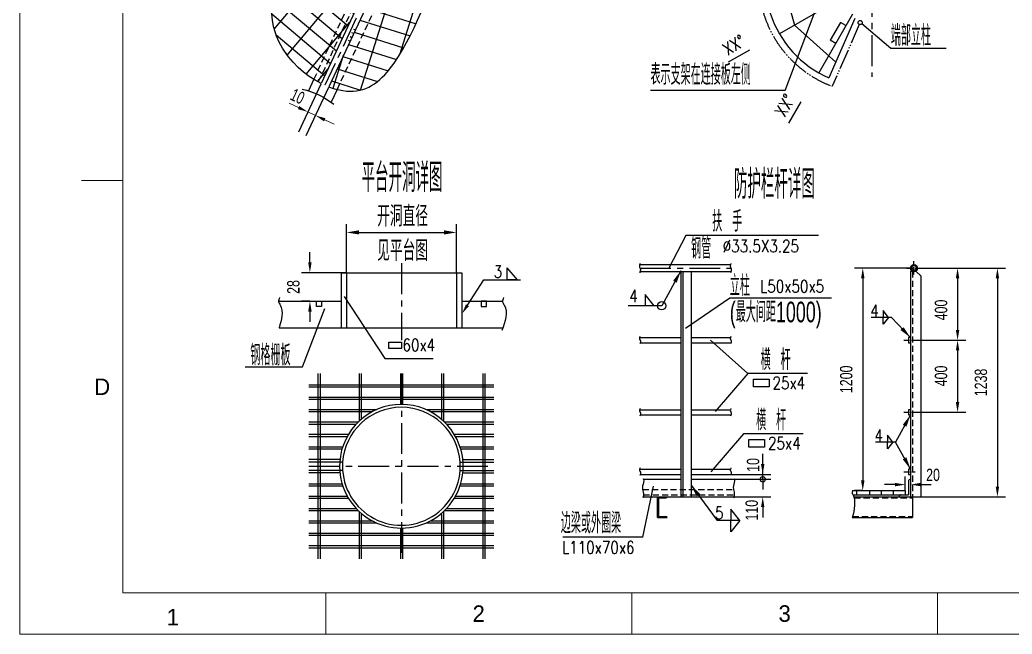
# Model space of a CAD drawing. Extents: x 148 to 221443, y -36682 to 6758.
# Drawn here: x 206593 to 211410, y -23768 to -20788 of the extents above; entities that cross this region are included whole.
import ezdxf
from ezdxf.enums import TextEntityAlignment as Align

# ---------------------------------------------------------------- set-up
doc = ezdxf.new("R2010")
doc.units = 0
doc.header["$LTSCALE"] = 10
doc.header["$MEASUREMENT"] = 0
for name, pattern in [('CENTERX2', [4, 2.5, -0.5, 0.5, -0.5]), ('HIDDENX2', [0.75, 0.5, -0.25]), ('PHANTOM', [2.5, 1.25, -0.25, 0.25, -0.25, 0.25, -0.25]), ('PHANTOMS6', [13.6, 10, -0.8, 0.6, -0.8, 0.6, -0.8])]:
    doc.linetypes.add(name, pattern=pattern)
for name, color, linetype in [('2', 4, 'Continuous'), ('6', 4, 'PHANTOM'), ('CENTER', 1, 'CENTERX2'), ('HIDDEN', 7, 'HIDDENX2'), ('RED', 7, 'Continuous'), ('WB-FS', 6, 'Continuous'), ('WHITE', 7, 'Continuous')]:
    doc.layers.add(name, color=color, linetype=linetype)
doc.layers.add('2（细实线）', color=3, linetype='Continuous', lineweight=20)
doc.layers.add('图框层', color=7, linetype='Continuous', lineweight=15)
doc.styles.add('BIG', font='bsfb.shx', dxfattribs={"width": 0.7, "bigfont": 'bsf.shx'})
doc.styles.add('DHZ', font='ascii.shx', dxfattribs={"width": 0.65, "height": 5, "bigfont": 'lytxt.shx'})
doc.styles.add('HZ', font='ROMS.SHX', dxfattribs={"width": 0.75, "bigfont": 'GBCBIG.SHX'})
doc.styles.get("Standard").update_dxf_attribs({"font": 'wison_e.shx', "width": 0.75, "bigfont": 'wison_c.shx'})
doc.styles.add('XW', font='ROMANS.shx', dxfattribs={"width": 0.85})
doc.dimstyles.new('DIM1', dxfattribs={"dimscale": 20, "dimtxt": 3, "dimasz": 2.5, "dimexe": 2, "dimexo": 0, "dimgap": 1, "dimtad": 0, "dimdec": 0, "dimzin": 0, "dimdsep": 46, "dimtxsty": 'Standard', "dimcen": 2, "dimclrd": 3, "dimclre": 3, "dimclrt": 3, "dimadec": 0, "dimazin": 0, "dimtfac": 0.666667, "dimtdec": 0, "dimtofl": 0, "dimtmove": 2, "dimatfit": 1, "dimfxl": 2, "dimtvp": 1.333333, "dimtolj": 1, "dimtzin": 0, "dimarcsym": 0})
doc.dimstyles.new('S-1', dxfattribs={"dimtxt": 3, "dimasz": 2.5, "dimexe": 1.25, "dimexo": 0, "dimgap": 1, "dimtad": 1, "dimdec": 0, "dimdsep": 46, "dimtxsty": 'BIG', "dimcen": 0, "dimclrd": 3, "dimclre": 3, "dimclrt": 3, "dimadec": 0, "dimazin": 2, "dimtfac": 1, "dimtdec": 0, "dimtmove": 2, "dimatfit": 3, "dimfxl": 1.25, "dimarcsym": 1})

# ---------------------------------------------------------------- blocks, each defined once
blk = doc.blocks.new('*D1784')
at = {"color": 3, "linetype": 'Continuous', "lineweight": -2}
for p, q in [((208001.1, -21965), (208001.1, -21915)), ((208178.9, -22015), (207961.1, -22015)), ((208001.1, -22153.1), (207961.1, -22153.1)), ((208001.1, -22203.1), (208001.1, -22253.1))]:
    blk.add_line(p, q, dxfattribs=at)
at = {"color": 3}
for points in [[(207992.8, -21965), (208009.5, -21965), (208001.1, -22015)], [(208009.5, -22203.1), (207992.8, -22203.1), (208001.1, -22153.1)]]:
    blk.add_solid(points, dxfattribs=at)
at = {"layer": 'Defpoints', "color": 0}
for p in [(208178.9, -22015), (208001.1, -22153.1), (208001.1, -22153.1)]:
    blk.add_point(p, dxfattribs=at)
at = {"color": 3, "insert": (207921.1, -22084.1), "char_height": 60, "attachment_point": 5, "rotation": 90}
blk.add_mtext('\\A1;28', dxfattribs=at)
blk = doc.blocks.new('*D1862')
at = {"color": 3, "lineweight": -2}
for p, q in [((210950.2, -21992.2), (211185, -21992.2)), ((211145, -22042.2), (211145, -22292.2)), ((210939.3, -22342.2), (211185, -22342.2))]:
    blk.add_line(p, q, dxfattribs=at)
at = {"color": 3}
for points in [[(211153.3, -22042.2), (211136.7, -22042.2), (211145, -21992.2)], [(211136.7, -22292.2), (211153.3, -22292.2), (211145, -22342.2)]]:
    blk.add_solid(points, dxfattribs=at)
at = {"layer": 'Defpoints', "color": 0}
for p in [(210950.2, -21992.2), (210939.3, -22342.2), (211145, -22342.2)]:
    blk.add_point(p, dxfattribs=at)
at = {"color": 3, "insert": (211065, -22195.7), "char_height": 60, "attachment_point": 5, "rotation": 90}
blk.add_mtext('\\A1;400', dxfattribs=at)
blk = doc.blocks.new('*D1863')
at = {"color": 3, "lineweight": -2}
for p, q in [((210935.1, -21992.2), (210644.8, -21992.2)), ((210684.8, -22042.2), (210684.8, -23022.2)), ((210684.8, -23072.2), (210644.8, -23072.2))]:
    blk.add_line(p, q, dxfattribs=at)
at = {"color": 3}
for points in [[(210693.1, -22042.2), (210676.5, -22042.2), (210684.8, -21992.2)], [(210676.5, -23022.2), (210693.1, -23022.2), (210684.8, -23072.2)]]:
    blk.add_solid(points, dxfattribs=at)
at = {"layer": 'Defpoints', "color": 0}
for p in [(210935.1, -21992.2), (210684.8, -23072.2), (210684.8, -23072.2)]:
    blk.add_point(p, dxfattribs=at)
at = {"color": 3, "insert": (210604.8, -22532.2), "char_height": 60, "attachment_point": 5, "rotation": 90}
blk.add_mtext('\\A1;1200', dxfattribs=at)
blk = doc.blocks.new('*D1864')
at = {"color": 3, "lineweight": -2}
for p, q in [((210939.3, -22342.2), (211185, -22342.2)), ((211145, -22392.2), (211145, -22642.2)), ((210939.3, -22692.2), (211185, -22692.2))]:
    blk.add_line(p, q, dxfattribs=at)
at = {"color": 3}
for points in [[(211153.3, -22392.2), (211136.7, -22392.2), (211145, -22342.2)], [(211136.7, -22642.2), (211153.3, -22642.2), (211145, -22692.2)]]:
    blk.add_solid(points, dxfattribs=at)
at = {"layer": 'Defpoints', "color": 0}
for p in [(210939.3, -22342.2), (210939.3, -22692.2), (211145, -22692.2)]:
    blk.add_point(p, dxfattribs=at)
at = {"color": 3, "insert": (211064.9, -22515.8), "char_height": 60, "attachment_point": 5, "rotation": 90}
blk.add_mtext('\\A1;400', dxfattribs=at)
blk = doc.blocks.new('_DotSmall')
at = {"layer": 'WHITE', "color": 0, "const_width": 0.5}
blk.add_lwpolyline([(-0.0625, 0, 1), (0.0625, 0, 1)], format="xyb", close=True, dxfattribs=at)
blk = doc.blocks.new('*D1865')
at = {"color": 3, "linetype": 'Continuous', "lineweight": -2}
for p, q in [((210199.2, -23017.2), (210199.2, -22967.2)), ((210061.3, -23017.2), (210239.2, -23017.2)), ((210059.6, -23102.2), (210239.2, -23102.2)), ((210199.2, -23152.2), (210199.2, -23202.2))]:
    blk.add_line(p, q, dxfattribs=at)
at = {"color": 3}
blk.add_solid([(210207.5, -23152.2), (210190.9, -23152.2), (210199.2, -23102.2)], dxfattribs=at)
at = {"layer": 'Defpoints', "color": 0}
for p in [(210061.3, -23017.2), (210059.6, -23102.2), (210199.2, -23102.2)]:
    blk.add_point(p, dxfattribs=at)
at = {"color": 3, "lineweight": -2, "xscale": 50, "yscale": 50, "zscale": 50, "rotation": 270}
blk.add_blockref('_DotSmall', (210199.2, -23017.2), dxfattribs=at)
at = {"color": 3, "insert": (210146.1, -23167.2), "char_height": 60, "attachment_point": 5, "rotation": 90}
blk.add_mtext('\\A1;110', dxfattribs=at)
blk = doc.blocks.new('*D1866')
at = {"color": 3, "linetype": 'Continuous', "lineweight": -2}
for p, q in [((210891, -23072.2), (210891, -23002.9)), ((210916.6, -22998.9), (210916.6, -23082.9)), ((210841, -23042.9), (210791, -23042.9)), ((210966.6, -23042.9), (211016.6, -23042.9))]:
    blk.add_line(p, q, dxfattribs=at)
at = {"color": 3}
for points in [[(210841, -23051.2), (210841, -23034.5), (210891, -23042.9)], [(210966.6, -23034.5), (210966.6, -23051.2), (210916.6, -23042.9)]]:
    blk.add_solid(points, dxfattribs=at)
at = {"layer": 'Defpoints', "color": 0}
for p in [(210916.6, -22998.9), (210891, -23072.2), (210916.6, -23042.9)]:
    blk.add_point(p, dxfattribs=at)
at = {"color": 3, "insert": (211025.9, -22996), "char_height": 60, "attachment_point": 5}
blk.add_mtext('\\A1;20', dxfattribs=at)
blk = doc.blocks.new('*D1867')
at = {"color": 3, "linetype": 'Continuous', "lineweight": -2}
for p, q in [((210199.2, -22943.1), (210199.2, -22893.1)), ((210045.3, -22993.1), (210239.2, -22993.1)), ((210061.3, -23017.2), (210239.2, -23017.2)), ((210199.2, -23017.2), (210199.2, -23067.2))]:
    blk.add_line(p, q, dxfattribs=at)
at = {"color": 3}
blk.add_solid([(210190.9, -22943.1), (210207.5, -22943.1), (210199.2, -22993.1)], dxfattribs=at)
at = {"layer": 'Defpoints', "color": 0}
for p in [(210045.3, -22993.1), (210061.3, -23017.2), (210199.2, -22993.1)]:
    blk.add_point(p, dxfattribs=at)
at = {"color": 3, "lineweight": -2, "xscale": 50, "yscale": 50, "zscale": 50, "rotation": 90}
blk.add_blockref('_DotSmall', (210199.2, -23017.2), dxfattribs=at)
at = {"color": 3, "insert": (210152.6, -22947.5), "char_height": 60, "attachment_point": 5, "rotation": 90}
blk.add_mtext('\\A1;10', dxfattribs=at)
blk = doc.blocks.new('*D1874')
at = {"color": 3, "linetype": 'Continuous', "lineweight": -2}
for p, q in [((211145, -21992.2), (211378.4, -21992.2)), ((211338.4, -22042.2), (211338.4, -23052.2)), ((210966.6, -23102.2), (211378.4, -23102.2))]:
    blk.add_line(p, q, dxfattribs=at)
at = {"color": 3}
for points in [[(211346.7, -22042.2), (211330.1, -22042.2), (211338.4, -21992.2)], [(211330.1, -23052.2), (211346.7, -23052.2), (211338.4, -23102.2)]]:
    blk.add_solid(points, dxfattribs=at)
at = {"layer": 'Defpoints', "color": 0}
for p in [(211145, -21992.2), (210966.6, -23102.2), (211338.4, -23102.2)]:
    blk.add_point(p, dxfattribs=at)
at = {"color": 3, "insert": (211258.4, -22547.2), "char_height": 60, "attachment_point": 5, "rotation": 90}
blk.add_mtext('\\A1;1238', dxfattribs=at)
blk = doc.blocks.new('1.25A2')
blk.add_line((14585.48, 8973.89), (14595.48, 8973.89))
at = {"layer": '图框层', "ltscale": 10}
for p, q in [((14570.48, 8863.89), (14570.48, 9283.89)), ((14570.48, 9283.89), (14570.48, 8863.89)), ((14570.48, 9283.89), (14570.48, 8863.89)), ((14595.48, 8873.89), (14595.48, 9273.89)), ((15302.98, 8873.89), (14595.48, 8873.89)), ((14644.73, 8873.89), (14644.73, 8863.89)), ((14718.98, 8873.89), (14718.98, 8863.89)), ((14793.23, 8873.89), (14793.23, 8863.89)), ((15312.98, 8863.89), (14570.48, 8863.89))]:
    blk.add_line(p, q, dxfattribs=at)
at = {"style": 'HZ'}
for s, p in [('D', (14590.48, 8923.89)), ('2', (14681.86, 8868.89)), ('3', (14756.11, 8868.89)), ('1', (14607.61, 8868.01))]:
    blk.add_text(s, height=4, dxfattribs=at).set_placement(p, align=Align.MIDDLE)
blk = doc.blocks.new('*D29')
at = {"layer": '2（细实线）', "color": 3, "lineweight": -2}
for p, q in [((21069.56, 8263.46), (21067.29, 8264.52)), ((21071.82, 8262.41), (21072.35, 8263.54)), ((21071.82, 8262.41), (21073.64, 8261.56)), ((21073.64, 8261.56), (21074.17, 8262.69)), ((21075.9, 8260.5), (21078.17, 8259.44))]:
    blk.add_line(p, q, dxfattribs=at)
at = {"layer": '2（细实线）', "color": 3}
for points in [[(21069.38, 8263.09), (21069.74, 8263.84), (21071.82, 8262.41)], [(21076.08, 8260.88), (21075.73, 8260.12), (21073.64, 8261.56)]]:
    blk.add_solid(points, dxfattribs=at)
at = {"layer": 'Defpoints', "color": 0}
for p in [(21071.82, 8262.41), (21073.64, 8261.56), (21073.64, 8261.56)]:
    blk.add_point(p, dxfattribs=at)
at = {"layer": '2（细实线）', "color": 3, "insert": (21069.3, 8266.19), "char_height": 3, "attachment_point": 5, "rotation": 334.9694, "style": 'BIG'}
blk.add_mtext('10', dxfattribs=at)
blk = doc.blocks.new('4444')
at = {"layer": '2（细实线）', "lineweight": -3}
for points in [[(19975.23, 8295.12), (19975.32, 8294.82), (19975.29, 8294.74), (19975.29, 8293.52), (19975.29, 8292.93), (19975.23, 8292.51), (19975.21, 8292.17), (19975.18, 8291.79), (19975.1, 8291.41), (19975.01, 8291.07), (19974.88, 8290.78), (19974.77, 8290.48), (19974.6, 8290.19)], [(19976.08, 8294.95), (19976.14, 8294.4), (19976.22, 8292.8), (19976.19, 8293.1), (19977.23, 8293.31), (19977.12, 8293.31), (19977.26, 8294.87), (19977.29, 8294.7), (19976.16, 8294.49)], [(19979.92, 8294.53), (19979.92, 8294.19), (19979.92, 8293.98), (19979.89, 8293.69), (19979.78, 8293.26), (19979.81, 8293.52), (19979.87, 8293.81), (19979.92, 8293.98), (19982.25, 8294.32), (19982.14, 8294.44), (19981.87, 8293.69)], [(19974.69, 8293.6), (19974.9, 8293.1), (19974.93, 8292.97), (19974.96, 8292.76)], [(19975.7, 8293.73), (19975.7, 8293.47), (19975.29, 8292.72)], [(19975.97, 8292.34), (19977.31, 8292.63), (19977.18, 8292.63), (19976.99, 8292.55)], [(19976.19, 8293.77), (19976.85, 8293.98)], [(19976.6, 8292.42), (19976.6, 8289.89), (19976.58, 8290.23), (19976.6, 8290.53)], [(19980.47, 8293.64), (19980.55, 8293.35), (19980.47, 8293.31), (19980.25, 8292.72), (19980.11, 8292.38), (19980.09, 8292.29), (19980, 8292.13)], [(19980.36, 8292.76), (19980.47, 8292.72), (19981.76, 8292.97), (19981.67, 8293.01), (19981.43, 8292.93)], [(19981.02, 8293.69), (19981.02, 8289.85), (19980.96, 8290.06), (19980.99, 8290.57)], [(19975.21, 8292), (19975.48, 8291.71), (19975.59, 8291.45)], [(19975.78, 8291.49), (19977.56, 8291.79)], [(19979.51, 8291.62), (19979.62, 8291.49), (19979.7, 8291.58), (19982.36, 8292), (19982.25, 8292.08), (19982.03, 8291.96)], [(19982.44, 8289.18), (19973.46, 8289.18), (19959.25, 8285.2), (19962.47, 8273.69)], [(19962.77, 8287.64), (19963.82, 8287.37), (19964.85, 8287.07), (19965.86, 8286.7), (19966.83, 8286.26), (19967.77, 8285.74), (19968.69, 8285.18), (19970.5, 8283.98)], [(19963.11, 8279.78), (19971.83, 8281.98), (19973.46, 8289.18)], [(19936.21, 8259.77), (19957.81, 8285.47)], [(19936.28, 8269.91), (19950.81, 8287.2)], [(19949.17, 8285.88), (19961.22, 8275.75)], [(19953.31, 8286.6), (19962.64, 8278.78), (19963.12, 8278.55)], [(19964.21, 8287.05), (19962.77, 8283.98), (19962.14, 8282.63)], [(19939.35, 8253.44), (19964.48, 8283.36)], [(19946.65, 8283.78), (19959.81, 8272.73)], [(19960.68, 8284.66), (19964.06, 8281.82)], [(19965.66, 8282.88), (19963.18, 8277.58)], [(19963.98, 8283.55), (19963.3, 8282.09)], [(19969.79, 8284.46), (19968.42, 8281.51), (19967.79, 8280.17)], [(19944.19, 8281.6), (19958.39, 8269.68)], [(19950.11, 8247.22), (19957.14, 8245), (19968.64, 8281.38)], [(19961.82, 8281.94), (19961.18, 8280.57)], [(19962.98, 8281.4), (19962.34, 8280.03)], [(19966.17, 8280.03), (19965.93, 8281.01), (19963.11, 8279.78), (19966.17, 8280.03)], [(19963.58, 8280.57), (19963.49, 8280.61), (19963.93, 8280.4)], [(19964.36, 8281.32), (19963.92, 8281.52)], [(19941.91, 8279.31), (19956.98, 8266.66)], [(19959.9, 8277.82), (19959.25, 8276.45)], [(19960.86, 8279.88), (19960.22, 8278.51)], [(19962.02, 8279.34), (19961.37, 8277.97)], [(19963.5, 8279.49), (19963.06, 8279.69)], [(19965.29, 8279.73), (19972.97, 8277.31)], [(19967.47, 8279.48), (19966.83, 8278.11)], [(19939.77, 8276.87), (19955.56, 8263.61)], [(19958.93, 8275.76), (19958.29, 8274.38)], [(19961.05, 8277.28), (19960.41, 8275.91)], [(19961.17, 8276.47), (19962.14, 8276.74), (19962.47, 8273.69), (19961.17, 8276.47)], [(19962.54, 8276.2), (19961.9, 8274.83)], [(19963.92, 8276.78), (19974.04, 8273.59)], [(19965.54, 8275.36), (19964.9, 8273.98)], [(19966.51, 8277.42), (19965.86, 8276.05)], [(19966.65, 8253.62), (19973.65, 8275.77)], [(19938.04, 8274.11), (19954.14, 8260.59)], [(19957.97, 8273.7), (19957.33, 8272.32)], [(19961.26, 8273.46), (19958.05, 8266.58)], [(19959.13, 8273.16), (19958.49, 8271.78)], [(19960.09, 8275.22), (19959.45, 8273.85)], [(19961.68, 8273.14), (19962.12, 8272.93)], [(19962.46, 8273.89), (19962.54, 8273.85), (19962.11, 8274.05)], [(19962.53, 8274.97), (19962.97, 8274.76)], [(19962.53, 8273.82), (19974, 8270.2)], [(19964.58, 8273.3), (19963.94, 8271.92)], [(19936.64, 8271.04), (19952.72, 8257.54)], [(19957.01, 8271.64), (19956.37, 8270.26)], [(19958.17, 8271.1), (19957.52, 8269.72)], [(19961.15, 8270.87), (19973.03, 8267.12)], [(19961.21, 8272.24), (19961.69, 8272.02)], [(19963.62, 8271.24), (19962.98, 8269.86)], [(19956.05, 8269.57), (19955.4, 8268.2)], [(19957.2, 8269.04), (19956.56, 8267.66)], [(19962.66, 8269.17), (19962.01, 8267.8)], [(19935.78, 8267.56), (19951.31, 8254.52)], [(19955.08, 8267.51), (19954.44, 8266.14)], [(19956.24, 8266.97), (19955.6, 8265.6)], [(19957.28, 8266.16), (19956.84, 8266.36)], [(19959.77, 8267.9), (19971.92, 8264.07)], [(19961.69, 8267.11), (19961.05, 8265.74)], [(19935.61, 8263.46), (19949.89, 8251.47)], [(19953.16, 8263.39), (19952.52, 8262.01)], [(19954.12, 8265.45), (19953.48, 8264.08)], [(19955.28, 8264.91), (19954.64, 8263.54)], [(19956.42, 8264.32), (19955.98, 8264.53)], [(19956.5, 8265.4), (19956.41, 8265.45), (19956.85, 8265.24)], [(19957.41, 8265.21), (19956.76, 8263.83)], [(19958.39, 8264.96), (19970.61, 8261.1)], [(19960.73, 8265.05), (19960.09, 8263.68)], [(19943.96, 8248.86), (19954.57, 8261.49)], [(19952.19, 8261.33), (19951.55, 8259.95)], [(19956.12, 8262.46), (19952.91, 8255.59)], [(19954.31, 8262.85), (19953.67, 8261.48)], [(19957.01, 8261.99), (19969.16, 8258.15)], [(19958.8, 8260.93), (19958.16, 8259.55)], [(19959.77, 8262.99), (19959.13, 8261.61)], [(19951.23, 8259.27), (19950.59, 8257.89)], [(19952.39, 8258.73), (19951.75, 8257.35)], [(19953.35, 8260.79), (19952.71, 8259.41)], [(19955.37, 8258.73), (19955.46, 8258.69), (19955.03, 8258.89)], [(19955.45, 8259.81), (19955.89, 8259.6)], [(19955.63, 8259.04), (19967.61, 8255.26)], [(19957.84, 8258.87), (19957.2, 8257.49)], [(19936.64, 8258.38), (19948.48, 8248.45)], [(19950.27, 8257.2), (19949.63, 8255.83)], [(19951.43, 8256.67), (19950.78, 8255.29)], [(19954.13, 8257.08), (19954.61, 8256.85)], [(19954.25, 8256.08), (19965.88, 8252.4)], [(19954.6, 8257.97), (19955.04, 8257.77)], [(19956.88, 8256.8), (19956.24, 8255.43)], [(19949.31, 8255.14), (19948.66, 8253.77)], [(19950.46, 8254.6), (19949.82, 8253.23)], [(19952.27, 8254.21), (19951.63, 8252.84)], [(19955.92, 8254.74), (19955.27, 8253.37)], [(19948.34, 8253.08), (19947.7, 8251.71)], [(19950.99, 8251.46), (19948.51, 8246.17)], [(19949.5, 8252.54), (19948.86, 8251.17)], [(19950.49, 8245.42), (19953.04, 8253.5)], [(19952.87, 8253.13), (19963.87, 8249.66)], [(19954.95, 8252.68), (19954.31, 8251.31)], [(19946.42, 8248.96), (19945.79, 8247.61)], [(19946.69, 8247.07), (19949.26, 8250.13)], [(19947.38, 8251.02), (19946.74, 8249.64)], [(19948.54, 8250.48), (19947.9, 8249.11)], [(19951.48, 8250.16), (19961.26, 8247.08)], [(19953.99, 8250.62), (19953.35, 8249.24)], [(19947.55, 8246.47), (19942.09, 8234.78)], [(19945.79, 8247.61), (19944.49, 8244.82)], [(19947.58, 8248.42), (19946.9, 8246.96)], [(19952.07, 8246.5), (19951.44, 8245.15), (19949.98, 8242.04)], [(19953.03, 8248.56), (19952.39, 8247.18)], [(19942.96, 8245.22), (19944.01, 8244.95), (19945.04, 8244.65), (19946.05, 8244.28), (19947.02, 8243.83), (19947.96, 8243.32), (19948.88, 8242.76), (19950.69, 8241.56)], [(19949.36, 8245.62), (19943.9, 8233.93)]]:
    blk.add_lwpolyline(points, dxfattribs=at)
for points in [[(19964.73, 8283.26), (19947.61, 8246.59), (19946.13, 8247.4), (19944.69, 8248.33), (19943.31, 8249.36), (19942.01, 8250.5), (19940.78, 8251.73), (19939.66, 8253.04), (19938.66, 8254.42), (19938.21, 8255.13), (19937.79, 8255.85), (19937.41, 8256.59), (19937.06, 8257.33), (19936.75, 8258.09), (19936.48, 8258.85), (19936.05, 8260.4), (19935.75, 8261.96), (19935.59, 8263.53), (19935.56, 8265.1), (19935.66, 8266.65), (19935.88, 8268.17), (19936.21, 8269.66), (19936.66, 8271.1), (19937.22, 8272.49), (19937.88, 8273.82), (19938.63, 8275.11), (19939.46, 8276.35), (19940.38, 8277.55), (19941.36, 8278.71), (19942.41, 8279.84), (19943.5, 8280.95), (19944.65, 8282.03), (19945.84, 8283.09), (19948.29, 8285.16), (19950.81, 8287.2), (19954.5, 8286.32), (19958.1, 8285.39), (19959.85, 8284.9), (19961.54, 8284.39), (19963.17, 8283.84)], [(19966.57, 8282.47), (19949.44, 8245.79), (19950.3, 8245.48), (19951.16, 8245.23), (19952.01, 8245.02), (19952.86, 8244.87), (19953.71, 8244.77), (19954.54, 8244.73), (19955.35, 8244.74), (19956.15, 8244.81), (19956.94, 8244.95), (19957.69, 8245.15), (19958.43, 8245.41), (19959.15, 8245.73), (19959.84, 8246.1), (19960.52, 8246.53), (19961.17, 8247.01), (19961.81, 8247.53), (19962.43, 8248.1), (19963.03, 8248.72), (19963.62, 8249.37), (19964.19, 8250.06), (19965.29, 8251.53), (19966.34, 8253.12), (19967.35, 8254.79), (19968.31, 8256.53), (19969.25, 8258.32), (19970.15, 8260.13), (19971, 8261.94), (19971.79, 8263.76), (19972.49, 8265.56), (19973.09, 8267.32), (19973.56, 8269.05), (19973.74, 8269.89), (19973.88, 8270.71), (19973.99, 8271.52), (19974.04, 8272.31), (19974.06, 8273.08), (19974.02, 8273.83), (19973.93, 8274.55), (19973.79, 8275.25), (19973.6, 8275.93), (19973.35, 8276.57), (19973.04, 8277.19), (19972.68, 8277.78), (19972.26, 8278.34), (19971.8, 8278.89), (19971.29, 8279.4), (19970.74, 8279.9), (19970.14, 8280.38), (19969.5, 8280.83), (19968.82, 8281.27), (19968.11, 8281.68), (19967.35, 8282.08)]]:
    blk.add_lwpolyline(points, close=True, dxfattribs=at)
at = {"layer": '2（细实线）', "transparency": 33554559}
for points in [[(19966.17, 8280.03), (19965.93, 8281.01), (19966.17, 8280.03), (19963.11, 8279.78)], [(19961.17, 8276.47), (19962.14, 8276.74), (19961.17, 8276.47), (19962.47, 8273.69)]]:
    blk.add_solid(points, dxfattribs=at)
at = {"layer": '2（细实线）'}
dim = blk.add_linear_dim(base=(19946.2, 8238.84), p1=(19944.38, 8239.69), p2=(19946.2, 8238.84), angle=334.9694, text='10', dimstyle='S-1', dxfattribs=at)
dim.commit()
dim.dimension.update_dxf_attribs({"geometry": '*D29', "text_midpoint": (19941.86, 8243.48), "dimtype": 129, "insert": (-1127.44, -22.72)})

msp = doc.modelspace()

# ---------------------------------------------------------------- linework, layer by layer
for p, q in [((210308.0598, -21130.4991), (210453.258, -20746.2022)), ((210135.0827, -20935.0329), (210032.0436, -20994.0121)), ((210384.5661, -21186.3811), (210324.8213, -21288.9781))]:
    msp.add_line(p, q)
at = {"color": 7}
msp.add_line((209672.7648, -22175.2855), (209629.0301, -22175.2855), dxfattribs=at)
at = {"color": 7, "linetype": 'Continuous'}
for p, q in [((210810.1625, -22231.5538), (210783.9216, -22198.7851)), ((210783.9216, -22198.7851), (210783.9216, -22231.5538)), ((210810.1625, -22231.5538), (210783.9216, -22264.3224)), ((210783.9216, -22264.3224), (210783.9216, -22231.5538)), ((210088.5285, -23217.3941), (210044.7937, -23162.7797)), ((210044.7937, -23162.7797), (210044.7937, -23217.3941)), ((210088.5285, -23217.3941), (210044.7937, -23272.0086)), ((210044.7937, -23272.0086), (210044.7937, -23217.3941))]:
    msp.add_line(p, q, dxfattribs=at)
msp.add_lwpolyline([(207687.6068, -22471.2772), (207964.8304, -22471.2772), (208073.7084, -22189.3185)])
at = {"color": 3, "linetype": 'Continuous'}
for points in [[(208383.6273, -22351.7622), (208446.2226, -22351.7622), (208446.2226, -22383.0428), (208383.6273, -22383.0428)], [(210154.4257, -22532.0344), (210230.4108, -22532.0344), (210230.4108, -22568.9166), (210154.4257, -22568.9166)], [(210132.578, -22824.626), (210208.5631, -22824.626), (210208.5631, -22861.5082), (210132.578, -22861.5082)]]:
    msp.add_lwpolyline(points, close=True, dxfattribs=at)
for points in [[(210044.666, -22673.5693), (210041.7124, -22685.3757), (210046.1428, -22694.5994), (210042.82, -22710.4643)], [(210635.7577, -23072.1646), (210634.1009, -23085.4724), (210636.0338, -23089.8873), (210633.9629, -23202.1646)]]:
    msp.add_spline(points, degree=3)
for points, knots in [([(210044.666, -22961.9786), (210042.7602, -22966.0105), (210039.2521, -22973.4324), (210048.5136, -22983.6185), (210046.1162, -22991.3008), (210044.2511, -22995.6643)], [0, 0, 0, 0, 12.170252177, 22.402828891, 35.426332712, 35.426332712, 35.426332712, 35.426332712]), ([(210060.2313, -23012.7908), (210061.2783, -23016.5206), (210064.4141, -23031.2182), (210050.874, -23056.3789), (210063.9205, -23084.922), (210059.8075, -23102.0077), (210057.7238, -23109.0788)], [48.686793859, 48.686793859, 48.686793859, 48.686793859, 60.228765751, 94.17342106, 125.000152447, 146.740688569, 146.740688569, 146.740688569, 146.740688569])]:
    msp.add_open_spline(points, degree=3, knots=knots)
at = {"layer": '2', "color": 3, "linetype": 'Continuous'}
for p, q in [((210821.343, -20927.1225), (210679.646, -20807.8556)), ((211088.9485, -20927.1225), (210821.343, -20927.1225)), ((210308.0598, -21130.4991), (209654.7008, -21130.4991)), ((208178.8642, -22015.0322), (208178.8642, -21779.4846)), ((208238.8642, -21819.4846), (208652.1975, -21819.4846)), ((208712.1975, -22015.0322), (208712.1975, -21779.4846)), ((209826.0353, -21834.889), (209743.8469, -21992.1646)), ((210469.9687, -21834.889), (209826.0353, -21834.889)), ((209801.6534, -22006.1315), (209708.8418, -22175.2855)), ((208765.9629, -22172.5409), (208845.3723, -22049.425)), ((208845.3723, -22049.425), (209023.3243, -22049.425)), ((208167.3001, -22130.7348), (208365.4245, -22431.6203)), ((210039.8459, -22138.3462), (209825.0081, -22285.676)), ((210532.4123, -22138.3462), (210039.8459, -22138.3462)), ((209708.8418, -22175.2855), (209545.9665, -22175.2855)), ((210823.7652, -22231.5538), (210726.04, -22231.5538)), ((210916.5767, -22329.6646), (210823.7652, -22231.5538)), ((210127.5638, -22504.6035), (209945.9426, -22341.3987)), ((208365.4245, -22431.6203), (208600.0802, -22431.6203)), ((210127.5638, -22504.6035), (209968.7381, -22687.9823)), ((210416.7385, -22504.6035), (210127.5638, -22504.6035)), ((210916.5767, -22704.8997), (210844.3774, -22836.4868)), ((210105.7161, -22797.1951), (209946.8904, -22980.5739)), ((210394.8908, -22797.1951), (210105.7161, -22797.1951)), ((210844.5566, -22836.4868), (210746.8314, -22836.4868)), ((210916.5767, -22968.0739), (210844.3774, -22836.4868)), ((209617.1421, -23297.0724), (209669.5599, -23049.8344)), ((209851.6534, -23045.9503), (209977.3486, -23217.3941)), ((210088.5285, -23217.3941), (209977.3486, -23217.3941)), ((209617.1421, -23297.0724), (209228.3663, -23297.0724))]:
    msp.add_line(p, q, dxfattribs=at)
at = {"layer": '2', "color": 7, "linetype": 'Continuous'}
for p, q in [((208956.753, -21990.8534), (208956.753, -22049.425)), ((208956.753, -21990.8534), (209007.7917, -22049.425)), ((209007.7917, -22049.425), (208956.753, -22049.425)), ((209629.0301, -22120.6711), (209629.0301, -22175.2855)), ((209672.7648, -22175.2855), (209629.0301, -22120.6711)), ((210830.9539, -22836.4868), (210804.7131, -22803.7181)), ((210804.7131, -22803.7181), (210804.7131, -22836.4868)), ((210830.9539, -22836.4868), (210804.7131, -22869.2555)), ((210804.7131, -22869.2555), (210804.7131, -22836.4868))]:
    msp.add_line(p, q, dxfattribs=at)
at = {"layer": '2', "color": 3, "linetype": 'Continuous'}
msp.add_circle((209708.8418, -22175.2855), 20, dxfattribs=at)
for points in [[(208238.8642, -21809.4846), (208238.8642, -21829.4846), (208178.8642, -21819.4846)], [(208652.1975, -21809.4846), (208652.1975, -21829.4846), (208712.1975, -21819.4846)], [(209764.0246, -22053.9234), (209781.5586, -22063.544), (209801.6534, -22006.1315)], [(208758.9606, -22168.0245), (208772.9652, -22177.0574), (208738.8642, -22214.5547)], [(210882.6083, -22279.2052), (210868.0793, -22292.9495), (210916.5767, -22329.6646)], [(210878.9479, -22752.6916), (210896.4819, -22762.3123), (210916.5767, -22704.8997)], [(210878.9479, -22920.282), (210896.4819, -22910.6613), (210916.5767, -22968.0739)], [(209879.065, -23100.2514), (209895.1944, -23088.426), (209851.6534, -23045.9503)]]:
    msp.add_solid(points, dxfattribs=at)
at = {"layer": '6', "linetype": 'PHANTOMS6'}
msp.add_line((210667.972, -20810.571), (210536.2349, -21110.3353), dxfattribs=at)
msp.add_arc((210728.8465, -20595.1646), 550, 153.017781, 249.5002784, dxfattribs=at)
at = {"layer": 'CENTER', "ltscale": 6}
for p, q in [((210728.8465, -20143.3494), (210728.8465, -21064.3214)), ((208445.5308, -21969.3018), (208445.5308, -22342.4054)), ((209603.4224, -21992.1646), (210044.2621, -21992.1646)), ((208445.1683, -22504.3121), (208445.1683, -23403.419)), ((207995.6149, -22953.8656), (208894.7218, -22953.8656))]:
    msp.add_line(p, q, dxfattribs=at)
at = {"layer": 'CENTER'}
for p, q in [((210933.489, -22022.8132), (210933.489, -21958.5744)), ((210896.7592, -21992.1646), (210973.489, -21992.1646)), ((210883.5374, -22342.1646), (210939.2939, -22342.1646)), ((210883.5374, -22692.1646), (210939.2939, -22692.1646)), ((210883.5374, -22980.5739), (210939.2939, -22980.5739))]:
    msp.add_line(p, q, dxfattribs=at)
at = {"layer": 'Defpoints', "color": 0, "linetype": 'ByBlock'}
for p in [(208178.8642, -22281.6989), (208178.8642, -22281.6989), (208712.1975, -22281.6989), (208712.1975, -22281.6989)]:
    msp.add_point(p, dxfattribs=at)
at = {"layer": 'HIDDEN', "linetype": 'HIDDENX2', "ltscale": 6}
for p, q in [((210926.5767, -22008.9146), (210926.5767, -23102.1646)), ((209616.3311, -23065.9747), (210057.2514, -23065.9747)), ((209620.2891, -23092.1646), (210061.023, -23092.1646)), ((210643.4497, -23107.1646), (210926.5767, -23107.1646)), ((210635.3542, -23197.1646), (210926.5767, -23197.1646))]:
    msp.add_line(p, q, dxfattribs=at)
at = {"layer": 'RED'}
for p, q in [((210293.9032, -20595.1646), (210352.9869, -20814.0372)), ((210564.6565, -20690.7766), (210280.5451, -20856.2219)), ((210634.6402, -20760.1652), (210471.6273, -21045.6792)), ((210646.8882, -20781.6585), (210520.128, -21070.0979)), ((210576.2674, -20801.4348), (210527.1317, -20887.495)), ((210602.5198, -20816.4235), (210576.2674, -20801.4348)), ((210352.9869, -20814.0372), (210553.8552, -20993.3526)), ((210553.3841, -20902.4837), (210527.1317, -20887.495)), ((209601.8368, -21975.4146), (210042.6764, -21975.4146)), ((209604.0262, -22008.9146), (210044.8658, -22008.9146)), ((209801.6534, -22008.9146), (209801.6534, -23102.1646)), ((209811.6534, -22008.9146), (209811.6534, -23102.1646)), ((209851.6534, -22008.9146), (209851.6534, -23102.1646)), ((210916.5767, -22008.9146), (210916.5767, -23102.1646)), ((210944.691, -22008.9146), (210916.5767, -22008.9146)), ((210944.691, -22008.9146), (210966.5767, -22030.8003)), ((208152.1975, -22015.0322), (208152.1975, -22281.6989)), ((208152.1975, -22015.0322), (208738.8642, -22015.0322)), ((208178.8642, -22015.0322), (208178.8642, -22281.6989)), ((208712.1975, -22015.0322), (208712.1975, -22281.6989)), ((208738.8642, -22015.0322), (208738.8642, -22281.6989)), ((210966.5767, -22030.8003), (210966.5767, -23102.1646)), ((207849.0187, -22153.0865), (208152.1975, -22153.0865)), ((208738.8642, -22153.0865), (208936.328, -22153.0865)), ((207851.445, -22281.6989), (208938.0714, -22281.6989)), ((209601.2878, -22329.6646), (209801.6534, -22329.6646)), ((209851.6534, -22329.6646), (210042.1274, -22329.6646)), ((209604.4441, -22354.6646), (209801.6534, -22354.6646)), ((209851.6534, -22354.6646), (210045.2837, -22354.6646)), ((208040.1683, -22504.3121), (208040.1683, -22921.8656)), ((208050.1683, -22504.3121), (208050.1683, -22921.8656)), ((208240.1683, -22504.3121), (208240.1683, -22734.8336)), ((208250.1683, -22504.3121), (208250.1683, -22725.8853)), ((208440.1683, -22504.3121), (208440.1683, -22653.9072)), ((208450.1683, -22504.3121), (208450.1683, -22653.9072)), ((208640.1683, -22504.3121), (208640.1683, -22725.8853)), ((208650.1683, -22504.3121), (208650.1683, -22734.8336)), ((208840.1683, -22504.3121), (208840.1683, -22985.8656)), ((208850.1683, -22504.3121), (208850.1683, -22985.8656)), ((207995.6149, -22558.8656), (208894.7218, -22558.8656)), ((207995.6149, -22568.8656), (208894.7218, -22568.8656)), ((207995.6149, -22618.8656), (208894.7218, -22618.8656)), ((207995.6149, -22628.8656), (208894.7218, -22628.8656)), ((207995.6149, -22678.8656), (208325.2726, -22678.8656)), ((208565.0641, -22678.8656), (208894.7218, -22678.8656)), ((209601.2878, -22679.6646), (209801.6534, -22679.6646)), ((209851.6534, -22679.6646), (210042.1274, -22679.6646)), ((207995.6149, -22688.8656), (208304.5447, -22688.8656)), ((208585.792, -22688.8656), (208894.7218, -22688.8656)), ((209604.4441, -22704.6646), (209801.6534, -22704.6646)), ((209851.6534, -22704.6646), (210045.2837, -22704.6646)), ((207995.6149, -22738.8656), (208235.9436, -22738.8656)), ((207995.6149, -22748.8656), (208226.1364, -22748.8656)), ((208654.3931, -22738.8656), (208894.7218, -22738.8656)), ((208664.2003, -22748.8656), (208894.7218, -22748.8656)), ((207995.6149, -22798.8656), (208188.3123, -22798.8656)), ((207995.6149, -22808.8656), (208182.5374, -22808.8656)), ((208702.0243, -22798.8656), (208894.7218, -22798.8656)), ((208707.7993, -22808.8656), (208894.7218, -22808.8656)), ((207995.6149, -22858.8656), (208160.6073, -22858.8656)), ((207995.6149, -22868.8656), (208157.4619, -22868.8656)), ((208729.7294, -22858.8656), (208894.7218, -22858.8656)), ((208732.8748, -22868.8656), (208894.7218, -22868.8656)), ((208146.8799, -22921.8656), (207995.6149, -22921.8656)), ((208040.1683, -22921.8656), (208040.1683, -23403.419)), ((208050.1683, -22921.8656), (208050.1683, -23403.419)), ((208743.4568, -22921.8656), (208894.7218, -22921.8656)), ((208145.8357, -22933.8656), (207995.6149, -22933.8656)), ((208145.8357, -22973.8656), (207995.6149, -22973.8656)), ((208159.8685, -22933.8656), (208145.8357, -22933.8656)), ((208159.8685, -22973.8656), (208145.8357, -22973.8656)), ((208730.4682, -22933.8656), (208744.5009, -22933.8656)), ((208730.4682, -22973.8656), (208744.5009, -22973.8656)), ((208744.5009, -22933.8656), (208894.7218, -22933.8656)), ((208744.5009, -22973.8656), (208894.7218, -22973.8656)), ((209601.2878, -22968.0739), (209801.6534, -22968.0739)), ((209851.6534, -22968.0739), (210042.1274, -22968.0739)), ((208146.8799, -22985.8656), (207995.6149, -22985.8656)), ((208743.4568, -22985.8656), (208894.7218, -22985.8656)), ((208840.1683, -22985.8656), (208840.1683, -23403.419)), ((208850.1683, -22985.8656), (208850.1683, -23403.419)), ((209604.4441, -22993.0739), (209801.6534, -22993.0739)), ((209620.4759, -23017.1646), (209801.6534, -23017.1646)), ((209851.6534, -22993.0739), (210045.2837, -22993.0739)), ((209851.6534, -23017.1646), (210061.3156, -23017.1646)), ((207995.6149, -23038.8656), (208157.4619, -23038.8656)), ((207995.6149, -23048.8656), (208160.6073, -23048.8656)), ((208729.7294, -23048.8656), (208894.7218, -23048.8656)), ((208732.8748, -23038.8656), (208894.7218, -23038.8656)), ((210634.4821, -23072.1646), (210890.9537, -23072.1646)), ((210654.8055, -23072.1646), (210654.8055, -23092.1646)), ((210717.2895, -23072.1646), (210717.2895, -23092.1646)), ((210773.3659, -23072.1646), (210773.3659, -23092.1646)), ((210831.6351, -23072.1646), (210831.6351, -23092.1646)), ((210890.9537, -23072.1646), (210890.9537, -23092.1646)), ((210906.5767, -23027.1646), (210906.5767, -23092.1646)), ((207995.6149, -23098.8656), (208182.5374, -23098.8656)), ((207995.6149, -23108.8656), (208188.3123, -23108.8656)), ((208702.0243, -23108.8656), (208894.7218, -23108.8656)), ((208707.7993, -23098.8656), (208894.7218, -23098.8656)), ((209618.3545, -23102.1646), (210059.5812, -23102.1646)), ((209687.9233, -23202.1646), (209687.9233, -23102.1646)), ((209692.9233, -23107.1646), (209728.9833, -23107.1646)), ((209692.9233, -23107.1646), (209692.9233, -23197.1646)), ((210637.305, -23092.1646), (210906.5767, -23092.1646)), ((210641.8003, -23102.1646), (210926.5767, -23102.1646)), ((210916.5767, -23102.1646), (210966.5767, -23102.1646)), ((210926.5767, -23102.1646), (210926.5767, -23202.1646)), ((207995.6149, -23158.8656), (208226.1364, -23158.8656)), ((208664.2003, -23158.8656), (208894.7218, -23158.8656)), ((207995.6149, -23168.8656), (208235.9436, -23168.8656)), ((208240.1683, -23172.8975), (208240.1683, -23403.419)), ((208250.1683, -23181.8458), (208250.1683, -23403.419)), ((208640.1683, -23181.8458), (208640.1683, -23403.419)), ((208650.1683, -23172.8975), (208650.1683, -23403.419)), ((208654.3931, -23168.8656), (208894.7218, -23168.8656)), ((209687.9233, -23202.1646), (209735.9233, -23202.1646)), ((209692.9233, -23197.1646), (209728.9833, -23197.1646)), ((209692.9233, -23197.1646), (209728.9833, -23197.1646)), ((210633.9629, -23202.1646), (210926.5767, -23202.1646)), ((207995.6149, -23218.8656), (208304.5447, -23218.8656)), ((207995.6149, -23228.8656), (208325.2726, -23228.8656)), ((208440.1683, -23253.8239), (208440.1683, -23403.419)), ((208450.1683, -23253.8239), (208450.1683, -23403.419)), ((208565.0641, -23228.8656), (208894.7218, -23228.8656)), ((208585.792, -23218.8656), (208894.7218, -23218.8656)), ((207995.6149, -23278.8656), (208894.7218, -23278.8656)), ((207995.6149, -23288.8656), (208894.7218, -23288.8656)), ((207995.6149, -23338.8656), (208894.7218, -23338.8656)), ((207995.6149, -23348.8656), (208894.7218, -23348.8656))]:
    msp.add_line(p, q, dxfattribs=at)
for points in [[(208032.5775, -22153.0865), (208058.2441, -22153.0865), (208058.2441, -22178.7532), (208032.5775, -22178.7532)], [(208858.4842, -22153.0865), (208832.8176, -22153.0865), (208832.8176, -22178.7532), (208858.4842, -22178.7532)]]:
    msp.add_lwpolyline(points, close=True, dxfattribs=at)
for points in [[(210916.5767, -22329.6646), (210906.5767, -22329.6646), (210906.5767, -22354.6646), (210916.5767, -22354.6646)], [(210916.5767, -22679.6646), (210906.5767, -22679.6646), (210906.5767, -22704.6646), (210916.5767, -22704.6646)], [(210916.5767, -22968.0739), (210906.5767, -22968.0739), (210906.5767, -22993.0739), (210916.5767, -22993.0739)]]:
    msp.add_lwpolyline(points, dxfattribs=at)
for centre, radius in [((210671.9954, -20801.4161), 10), ((210933.489, -21992.1646), 16.75), ((210933.489, -21992.1646), 11.75)]:
    msp.add_circle(centre, radius, dxfattribs=at)
for centre, radius, start, end in [((210728.8465, -20595.1646), 518.7727, 149.7866702, 246.2759973), ((208445.1683, -22953.8656), 300, 3.8225537, 176.1774463), ((208445.1683, -22953.8656), 286, 4.0099707, 175.9900293), ((208445.1683, -22953.8656), 300, 176.1774463, 3.8225537), ((208445.1683, -22953.8656), 286, 175.9900293, 4.0099707), ((210916.5767, -23027.1646), 10, 90, 180), ((209727.0499, -23097.1646), 10.1852, 280.9424989, 330.599649), ((210871.4768, -23102.1646), 10, 90, 180), ((209727.0499, -23207.1646), 10.1852, 29.400351, 79.0575011)]:
    msp.add_arc(centre, radius, start, end, dxfattribs=at)
at = {"layer": 'WB-FS', "linetype": 'Continuous'}
for points in [[(209603.8264, -21969.5472), (209600.8728, -21983.3807), (209605.3032, -21998.8494), (209601.9804, -22014.7143)], [(210044.666, -21969.5472), (210041.7124, -21983.3807), (210046.1428, -21998.8494), (210042.82, -22014.7143)], [(207854.2765, -22135.8843), (207849.3539, -22155.5617), (207856.7379, -22170.9346), (207851.1999, -22282.3684)], [(208941.446, -22135.8843), (208936.5234, -22155.5617), (208943.9074, -22170.9346), (208933.3527, -22294.6191)], [(209603.8264, -22323.5693), (209600.8728, -22335.3757), (209605.3032, -22344.5994), (209601.9804, -22360.4643)], [(210044.666, -22323.5693), (210041.7124, -22335.3757), (210046.1428, -22344.5994), (210042.82, -22360.4643)], [(209603.8264, -22673.5693), (209600.8728, -22685.3757), (209605.3032, -22694.5994), (209601.9804, -22710.4643)], [(209603.8264, -22961.9786), (209600.8728, -22973.785), (209605.3032, -22983.0087), (209601.9804, -22998.8736)]]:
    msp.add_spline(points, degree=3, dxfattribs=at)
msp.add_open_spline([(209619.6236, -23013.6332), (209620.5543, -23017.0823), (209623.4203, -23031.5047), (209610.0358, -23056.379), (209622.7195, -23084.1401), (209619.3195, -23100.4669), (209617.5562, -23106.7669)], degree=3, knots=[49.555746668, 49.555746668, 49.555746668, 49.555746668, 60.228765751, 94.17342106, 125.000152447, 144.371102764, 144.371102764, 144.371102764, 144.371102764], dxfattribs=at)

# ---------------------------------------------------------------- block references
at = {"layer": '2（细实线）', "xscale": 20, "yscale": 20, "zscale": 20}
for name, p in [('1.25A2', (-84816.4951, -201046.0107)), ('4444', (-190896.0283, -186028.8679))]:
    msp.add_blockref(name, p, dxfattribs=at)

# ---------------------------------------------------------------- texts
at = {"color": 3, "linetype": 'Continuous', "style": 'XW', "width": 0.8}
for rotation, p in [(29.7866702, (210027.0945, -20962.5435)), (59.7866702, (210304.8009, -21264.2))]:
    msp.add_text('XX%%d', height=60, rotation=rotation, dxfattribs=at).set_placement(p)
at = {"style": 'HZ', "width": 0.65}
msp.add_text('防护栏杆详图', height=140, dxfattribs=at).set_placement((210059.299, -21655.527))
at = {"color": 3, "linetype": 'Continuous', "style": 'XW', "width": 0.8}
for s, p in [('%%C33.5X3.25', (210004.9464, -21915.8852)), ('L50x50x5', (210186.4332, -22110.7885)), ('25x4', (210246.7395, -22579.5913)), ('25x4', (210224.8918, -22872.1828)), ('L110x70x6', (209224.9036, -23377.5835))]:
    msp.add_text(s, height=60, dxfattribs=at).set_placement(p)
for s, p in [('4', (209592.5574, -22128.6238)), ('4', (210762.038, -22200.1951)), ('4', (210782.8295, -22805.1281)), ('5', (210008.321, -23180.2981))]:
    msp.add_text(s, height=60, dxfattribs=at).set_placement(p, align=Align.MIDDLE_RIGHT)
at = {"color": 3, "style": 'XW', "width": 0.8}
msp.add_text('60x4', height=60, dxfattribs=at).set_placement((208450.719, -22395.4759))
at = {"layer": '2', "color": 3, "linetype": 'Continuous'}
for s, height, style, width, p in [('端部立柱', 100, 'HZ', 0.65, (210821.0214, -20914.0955)), ('表示支架在连接板左侧', 100, 'HZ', 0.65, (209654.4816, -21103.4007)), ('扶  手', 100, 'HZ', 0.65, (209953.9056, -21815.7192)), ('钢管', 100, 'HZ', 0.65, (209851.6615, -21947.2065)), ('3', 59.2533, 'XW', 0.8, (208893.8272, -22039.3536)), ('立柱', 100, 'HZ', 0.65, (210039.5886, -22127.9246)), ('(最大间距1000)', 100, 'HZ', 0.65, (210039.3586, -22255.4408)), ('钢格栅板', 100, 'HZ', 0.65, (207712.1906, -22464.5362)), ('横  杆', 100, 'HZ', 0.65, (210189.0807, -22486.8328)), ('横  杆', 100, 'HZ', 0.65, (210167.2331, -22779.4244)), ('边梁或外圈梁', 100, 'HZ', 0.65, (209219.3866, -23279.3016))]:
    msp.add_text(s, height=height, dxfattribs=dict(at, style=style, width=width)).set_placement(p)
at = {"layer": '2', "color": 3, "linetype": 'Continuous', "style": 'HZ', "width": 0.65}
msp.add_text('平台开洞详图', height=140, dxfattribs=at).set_placement((208448.267, -21546.2459), align=Align.MIDDLE)
at = {"layer": '2', "color": 3, "linetype": 'Continuous', "insert": (208451.1398, -21824.0859), "char_height": 100, "attachment_point": 5, "style": 'DHZ'}
msp.add_mtext('开洞直径\\P见平台图', dxfattribs=at)

# ---------------------------------------------------------------- dimensions: what is measured, and where the dimension line sits
at = {"color": 1, "linetype": 'Continuous'}
dim = msp.add_linear_dim(base=(208001.1215, -22153.0865), p1=(208178.8642, -22015.0322), p2=(208001.1215, -22153.0865), angle=90, text='28', dimstyle='DIM1', dxfattribs=at)
dim.commit()
dim.dimension.update_dxf_attribs({"geometry": '*D1784', "text_midpoint": (207921.1215, -22084.0594)})
dim = msp.add_linear_dim(base=(210684.8055, -23072.1646), p1=(210935.1241, -21992.1646), p2=(210684.8055, -23072.1646), angle=90, text='1200', dimstyle='DIM1')
dim.commit()
dim.dimension.update_dxf_attribs({"geometry": '*D1863', "text_midpoint": (210604.8055, -22532.1646)})
dim = msp.add_linear_dim(base=(211144.9863, -22342.1646), p1=(210950.239, -21992.1646), p2=(210939.2939, -22342.1646), angle=90, text='400', dimstyle='DIM1', override={"dimtmove": 0})
dim.commit()
dim.dimension.update_dxf_attribs({"geometry": '*D1862', "text_midpoint": (211144.9863, -22195.72), "dimtype": 160})
at = {"color": 7, "linetype": 'Continuous'}
dim = msp.add_linear_dim(base=(211338.4048, -23102.1646), p1=(211144.9863, -21992.1646), p2=(210966.5767, -23102.1646), angle=90, text='1238', dimstyle='DIM1', dxfattribs=at)
dim.commit()
dim.dimension.update_dxf_attribs({"geometry": '*D1874', "text_midpoint": (211258.4048, -22547.1646)})
dim = msp.add_linear_dim(base=(211144.9863, -22692.1646), p1=(210939.2939, -22342.1646), p2=(210939.2939, -22692.1646), angle=90, text='400', dimstyle='DIM1')
dim.commit()
dim.dimension.update_dxf_attribs({"geometry": '*D1864', "text_midpoint": (211064.9425, -22515.7519), "dimtype": 160})
for base, p2, text, picture, middle in [((210199.2157, -22993.0739), (210045.2837, -22993.0739), '10', '*D1867', (210152.5865, -22947.5223)), ((210199.2157, -23102.1646), (210059.5812, -23102.1646), '110', '*D1865', (210146.1484, -23167.223))]:
    dim = msp.add_linear_dim(base=base, p1=(210061.3156, -23017.1646), p2=p2, angle=90, text=text, dimstyle='DIM1', override={"dimblk1": 'DotSmall', "dimsah": 1}, dxfattribs=at)
    dim.commit()
    dim.dimension.update_dxf_attribs({"geometry": picture, "text_midpoint": middle, "dimtype": 160})
dim = msp.add_linear_dim(base=(210916.5767, -23042.8625), p1=(210890.9537, -23072.1646), p2=(210916.5767, -22998.8768), text='20', dimstyle='DIM1', override={"dimtxt": 3}, dxfattribs=at)
dim.commit()
dim.dimension.update_dxf_attribs({"geometry": '*D1866', "text_midpoint": (211025.936, -22995.9759), "dimtype": 160})

doc.saveas('drawing.dxf')
